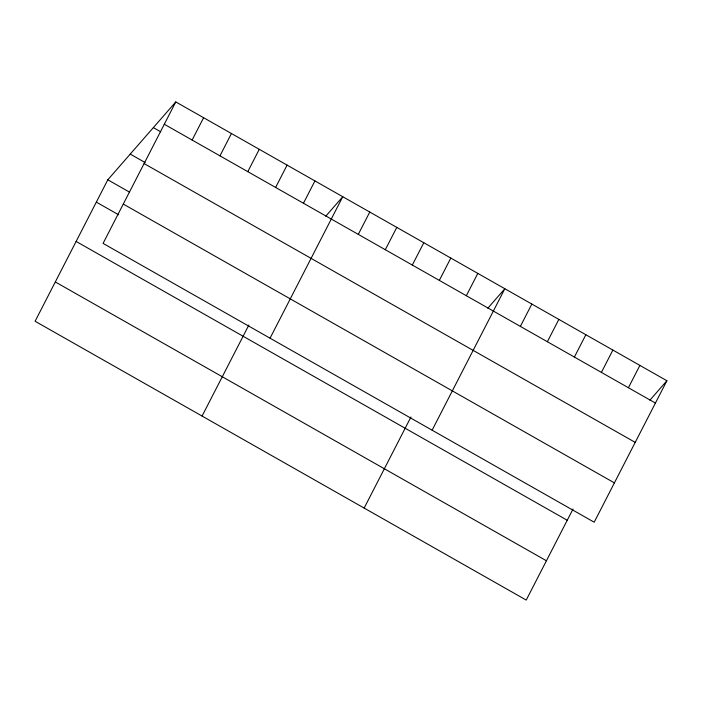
<?xml version="1.0" encoding="UTF-8"?>
<svg xmlns="http://www.w3.org/2000/svg" width="702" height="702" viewBox="0 0 702 702"><rect width="100%" height="100%" fill="white"/><g stroke="black" fill="none" stroke-linecap="round" stroke-linejoin="round"><path stroke-width="1.05" d="M175.781 101.922L103.071 243.392L594.19 522.209L666.9 380.738L175.781 101.922L107.81 179.791L35.1 321.262L526.219 600.078L573.016 509.02M192.137 140.049L203.615 117.717M219.963 155.853L231.441 133.52M247.797 171.648L259.275 149.315M275.623 187.452L287.1 165.119M303.457 203.247L314.935 180.914M202.079 416.058L248.877 325.008M270.059 338.188L342.76 196.718L325.772 216.19M358.292 234.38L369.77 212.048M385.31 249.719L396.788 227.387M412.32 265.049L423.797 242.725M439.329 280.388L450.807 258.055M466.339 295.726L477.816 273.394M364.154 508.072L410.942 417.014M432.125 430.194L504.835 288.724L487.837 308.196M520.366 326.395L531.844 304.063M547.376 341.725L558.853 319.392M574.385 357.064L585.863 334.731M601.403 372.393L612.881 350.07M628.413 387.732L639.891 365.4M649.903 400.201L666.9 380.738M164.303 124.254L655.422 403.071M153.352 127.615L160.767 131.827M130.239 154.098L145.077 162.522M144.094 163.566L635.213 442.383M107.81 179.791L129.142 191.909M123.28 204.071L614.399 482.888M96.332 202.123L118.594 214.768M76.123 241.444L567.242 520.261M55.309 281.95L546.428 560.766"/></g></svg>
